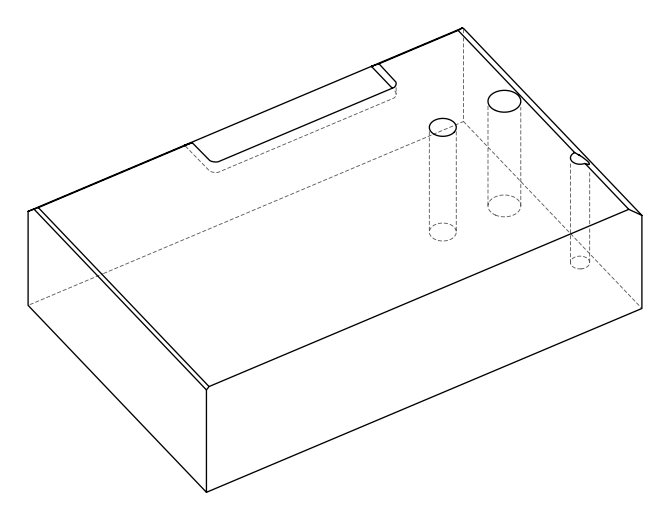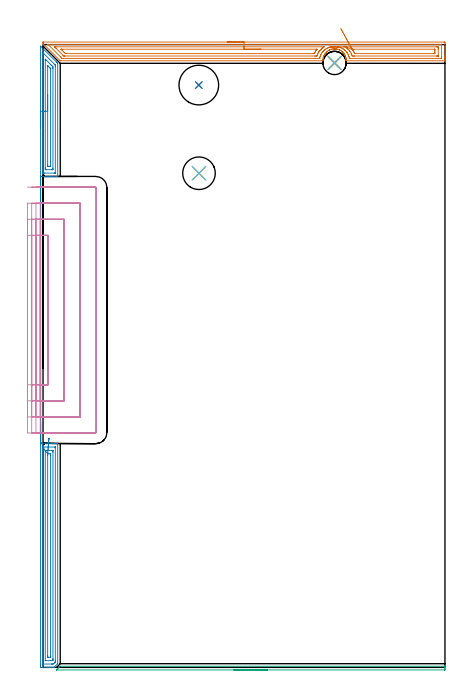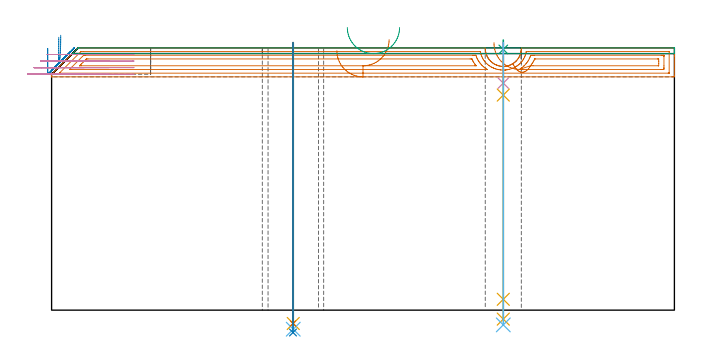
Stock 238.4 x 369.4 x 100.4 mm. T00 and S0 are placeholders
(PLAN: 12 operations, 9 tool changes, 30.6 min)
(1 AREA_MILL | FG_CHAMFER_SURFACE | UGT0205_001 | 7.8 min | 14691 mm3)
(2 AREA_MILL_1 | FG_CHAMFER_SURFACE_1 | UGT0205_001 | 8.36 min | 18629 mm3)
(3 AREA_MILL_2 | FG_CHAMFER_SURFACE_2 | UGT0205_001 | 1.99 min | 553 mm3)
(4 MILL_SLOT | SLOT_PARTIAL_RECTANGULAR | UGT0201_108 | Follow Part, ap 3.175, ae 75% | 9.65 min | 52451 mm3)
(5 DRILL_THROUGH_HOLE_FROM_SOLID_MATERIAL | STEP1HOLE | UGT0301_515 | 0.43 min | 11304 mm3)
(6 DRILL_TO_ENLARGE_THROUGH_HOLE | STEP1HOLE | UGT0301_260 | 0.44 min | 18006 mm3)
(7 DRILL_THROUGH_HOLE_FROM_SOLID_MATERIAL_1 | STEP1HOLE_1 | UGT0301_515 | 0.43 min | 11322 mm3)
(8 DRILL_TO_ENLARGE_THROUGH_HOLE_1 | STEP1HOLE_1 | UGT0301_056 | 0.45 min | 32196 mm3)
(9 SPOT_DRILL | STEP1HOLE_2 | NXT0321_9005460120000 | 0.03 min | 33 mm3)
(10 DRILL_BLIND_HOLE_INTO_CENTER | STEP1HOLE_2 | NXT0301_061 | 0.06 min | 678 mm3)
(11 GUN_DRILL_THROUGH_HOLE | STEP1HOLE_2 | UGT0307_005 | 0.5 min | 4731 mm3)
(12 DRILL_TO_ENLARGE_THROUGH_HOLE_2 | STEP1HOLE_2 | UGT0301_271 | 0.43 min | 9298 mm3)
(TOOL UGT0205_001 | Chamfer Mill 20 x 3 x 45 deg. | D20 FL50 Z2)
(TOOL UGT0201_108 | End Mill 12.7 mm | D12.7 FL12 Z2)
(TOOL UGT0301_515 | Carbide Drill 12.0 mm | D12 PA118 FL101 Z2)
(TOOL UGT0301_260 | Twist Drill 19.3 mm | D19.3 PA118 FL140 Z2)
(TOOL UGT0301_056 | Twist Drill 23.5 mm | D23.5 PA118 FL155 Z2)
(TOOL NXT0321_9005460120000 | NC Spot Drill, 142deg, 12mm, Carbide, Uncoated | D12 PA142 FL30 Z2)
(TOOL NXT0301_061 | Carbide Drill 9mm [860.1-0900-027A1-MM 2214] | D9 PA140 FL47 Z2)
(TOOL UGT0307_005 | Gun Drill 8.3 mm | D8.3 PA130 FL24 Z1)
(TOOL UGT0301_271 | Twist Drill 13.8 mm | D13.8 PA118 FL108 Z2)
(OP 1 AREA_MILL)
G17 G21 G94 G90
T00 M6
G54
G17 G0 G90 X109.199 Y370.9 S1061 M3
G43 Z110.4 H0
Z99.3
G94 G1 X109.237 Z98.428 F250.
X109.351 Z97.564
X109.54 Z96.712
X109.802 Z95.88
X110.136 Z95.074
X110.539 Z94.3
X111.008 Z93.564
X111.539 Z92.872
X112.128 Z92.229
X112.771 Z91.64
X113.464 Z91.109
X114.199 Z90.64
X114.973 Z90.237
X115.779 Z89.903
X116.611 Z89.641
X117.463 Z89.452
X118.328 Z89.338
X119.199 Z89.3
X237.802
X238.067 Y370.897 Z89.302
X238.39 Y370.891 Z89.306
X238.4 Y370.564 Z89.634
Y363.114 Z97.08
Y362.524 Z97.673
Y362.22 Z97.976
Y361.63 Z98.566
Y361.326 Z98.87
Y360.717 Z99.483
Y360.23 Z99.97
X238.394 Y359.86 Z100.332
X238.39 Y359.802 Z100.388
X238.248 Y359.8 Z100.4
X179.828
X179.807 Y359.806 Z100.392
X179.8 Y359.817 Z100.381
X179.797 Y359.848 Z100.35
X179.786 Y360.293 Z99.905
X179.752 Y360.736 Z99.46
X179.689 Y361.182 Z99.015
X179.66 Y361.326 Z98.871
X179.6 Y361.626 Z98.572
X179.553 Y361.827 Z98.372
X179.51 Y361.965 Z98.235
X179.444 Y362.173 Z98.026
X179.382 Y362.34 Z97.859
X179.318 Y362.516 Z97.683
X179.208 Y362.764 Z97.433
X179.119 Y362.963 Z97.234
X178.891 Y363.404 Z96.793
X178.798 Y363.561 Z96.634
X178.689 Y363.748 Z96.452
X178.659 Y363.798 Z96.402
X178.481 Y364.049 Z96.151
X178.294 Y364.294 Z95.904
X178.155 Y364.456 Z95.741
X178.036 Y364.595 Z95.601
X177.765 Y364.888 Z95.312
X177.749 Y364.903 Z95.297
X177.599 Y365.042 Z95.155
X177.448 Y365.183 Z95.015
X177.153 Y365.427 Z94.772
X177.056 Y365.499 Z94.699
X176.871 Y365.638 Z94.56
X176.525 Y365.863 Z94.335
X176.261 Y366.018 Z94.179
X176.17 Y366.072 Z94.126
X175.977 Y366.171 Z94.028
X175.533 Y366.367 Z93.831
X175.262 Y366.468 Z93.729
X175.083 Y366.536 Z93.663
X174.637 Y366.668 Z93.531
X174.188 Y366.77 Z93.429
X174.031 Y366.794 Z93.403
X173.756 Y366.838 Z93.362
X173.742 Y366.84 Z93.36
X173.332 Y366.877 Z93.316
X173.294 Y366.881 Z93.313
X173.208 Y366.888 Z93.311
X173.2
X173.073 Y366.891 Z93.299
X173.071
X172.904
X172.735 Y366.89 Z93.3
X172.693 Y366.887 Z93.301
X172.553 Y366.882 Z93.312
X172.552 Y366.881
X172.463 Y366.876 Z93.316
X172.4 Y366.873 Z93.32
X171.952 Y366.826 Z93.373
X171.506 Y366.748 Z93.45
X171.057 Y366.639 Z93.56
X170.612 Y366.5 Z93.698
X170.531 Y366.468 Z93.729
X170.463 Y366.441 Z93.756
X170.218 Y366.345 Z93.855
X170.162 Y366.322 Z93.877
X169.992 Y366.244 Z93.955
X169.718 Y366.116 Z94.078
X169.629 Y366.071 Z94.125
X169.221 Y365.826 Z94.373
X168.824 Y365.558 Z94.64
X168.357 Y365.183 Z95.015
X168.234 Y365.064 Z95.131
X168.064 Y364.903 Z95.293
X167.93 Y364.776 Z95.422
X167.511 Y364.295 Z95.905
X167.342 Y364.07 Z96.13
X167.264 Y363.966 Z96.233
X167.036 Y363.63 Z96.57
X166.906 Y363.405 Z96.794
X166.681 Y362.964 Z97.235
X166.6 Y362.78 Z97.418
X166.551 Y362.667 Z97.528
X166.484 Y362.515 Z97.682
X166.329 Y362.073 Z98.125
X166.201 Y361.626 Z98.572
X166.177 Y361.526 Z98.672
X166.141 Y361.38 Z98.818
X166.05 Y360.738 Z99.462
X166.014 Y360.293 Z99.906
X166.004 Y359.876 Z100.324
X166.002 Y359.807 Z100.393
X165.558 Y359.8 Z100.4
X10.366
X10.205 Y359.804 Z100.39
X10.11 Y359.889 Z100.308
X0.258 Y369.74 Z90.458
X0.176 Y369.821 Z90.375
X-0.042 Y370.041 Z90.158
X-0.01 Y370.519 Z89.681
X0.008 Y370.893 Z89.306
X0.061 Y370.9 Z89.3
X0.066
X119.199
Y369.486 Z90.714
X236.018 Y369.485 Z90.715
X236.129 Y369.484 Z90.716
X236.351 Y369.479 Z90.721
X236.391 Y369.475 Z90.725
X236.394 Y369.462 Z90.738
X236.397 Y369.429 Z90.771
X236.399 Y369.374 Z90.826
X236.4 Y361.838 Z98.362
X236.396 Y361.326 Z98.874
X236.393 Y361.231 Z98.969
X236.391 Y361.224 Z98.976
X236.372 Y361.221 Z98.979
X236.315 Y361.217 Z98.983
X236.241 Y361.215 Z98.985
X236.129 Y361.214 Z98.986
X182.504 Y361.215 Z98.985
X181.719 Y361.218 Z98.982
X181.712 Y361.22 Z98.98
X181.694 Y361.244 Z98.956
X181.677 Y361.326 Z98.874
X181.612 Y361.664 Z98.536
X181.468 Y362.22 Z97.98
X181.411 Y362.422 Z97.778
X181.255 Y362.839 Z97.361
X181.139 Y363.114 Z97.086
X181.007 Y363.409 Z96.791
X180.72 Y363.977 Z96.223
X180.702 Y364.009 Z96.191
X180.676 Y364.053 Z96.147
X180.429 Y364.441 Z95.759
X180.262 Y364.678 Z95.522
X180.091 Y364.903 Z95.297
X179.828 Y365.221 Z94.979
X179.288 Y365.797 Z94.403
X178.936 Y366.119 Z94.081
X178.622 Y366.376 Z93.824
X178.194 Y366.691 Z93.509
X178.045 Y366.793 Z93.407
X177.766 Y366.97 Z93.23
X177.153 Y367.307 Z92.893
X176.531 Y367.586 Z92.614
X176.261 Y367.692 Z92.508
X176.093 Y367.754 Z92.446
X175.369 Y367.977 Z92.223
X174.859 Y368.097 Z92.103
X174.477 Y368.167 Z92.033
X174.157 Y368.216 Z91.984
X173.805 Y368.26 Z91.94
X173.689 Y368.271 Z91.929
X173.585 Y368.279 Z91.921
X173.225 Y368.299 Z91.901
X172.869 Y368.303 Z91.897
X172.693 Y368.302 Z91.898
X172.022 Y368.259 Z91.941
X171.801 Y368.234 Z91.966
X171.237 Y368.152 Z92.048
X171.086 Y368.126 Z92.074
X170.909 Y368.091 Z92.109
X170.503 Y367.993 Z92.207
X170.017 Y367.853 Z92.347
X169.814 Y367.79 Z92.41
X169.26 Y367.586 Z92.614
X169.141 Y367.539 Z92.661
X169.125 Y367.532 Z92.668
X168.557 Y367.262 Z92.938
X168.234 Y367.081 Z93.119
X167.991 Y366.935 Z93.265
X167.611 Y366.691 Z93.509
X167.449 Y366.584 Z93.616
X167.409 Y366.556 Z93.644
X167.342 Y366.505 Z93.695
X166.952 Y366.188 Z94.012
X166.805 Y366.065 Z94.135
X166.511 Y365.797 Z94.403
X166.479 Y365.767 Z94.433
X166.45 Y365.738 Z94.462
X166.051 Y365.303 Z94.897
X165.711 Y364.903 Z95.297
X165.643 Y364.818 Z95.382
X165.558 Y364.706 Z95.494
X165.276 Y364.291 Z95.909
X165.105 Y364.009 Z96.191
X164.952 Y363.722 Z96.478
X164.666 Y363.145 Z97.055
X164.657 Y363.124 Z97.076
X164.653 Y363.114 Z97.086
X164.417 Y362.469 Z97.731
X164.34 Y362.22 Z97.98
X164.218 Y361.775 Z98.425
X164.124 Y361.326 Z98.874
X164.105 Y361.242 Z98.958
X164.1 Y361.227 Z98.973
X164.069 Y361.221 Z98.979
X163.996 Y361.218 Z98.982
X163.884 Y361.215 Z98.985
X12.15
X11.365 Y361.219 Z98.981
X11.258 Y361.221 Z98.979
X11.231 Y361.231 Z98.969
X11.196 Y361.261 Z98.939
X11.127 Y361.326 Z98.874
X10.366 Y362.083 Z98.117
X3.075 Y369.374 Z90.826
X3.023 Y369.427 Z90.773
X2.985 Y369.47 Z90.73
X2.979 Y369.48 Z90.72
X2.98 Y369.481 Z90.719
X3.009 Y369.483 Z90.717
X3.12 Y369.485 Z90.715
X3.231 Y369.486 Z90.714
X119.199
Y368.072 Z92.128
X166.45 Y368.071 Z92.129
X166.53 Y368.07 Z92.13
X166.646 Y368.066 Z92.134
X166.748 Y368.061 Z92.139
X166.286 Y367.75 Z92.45
X166.048 Y367.586 Z92.614
X165.768 Y367.375 Z92.825
X165.558 Y367.211 Z92.989
X165.274 Y366.976 Z93.224
X164.967 Y366.691 Z93.509
X164.814 Y366.543 Z93.657
X164.666 Y366.393 Z93.807
X164.382 Y366.082 Z94.118
X164.137 Y365.797 Z94.403
X163.973 Y365.598 Z94.602
X163.774 Y365.343 Z94.857
X163.594 Y365.083 Z95.117
X163.473 Y364.903 Z95.297
X163.249 Y364.535 Z95.665
X162.97 Y364.009 Z96.191
X162.941 Y363.95 Z96.25
X162.882 Y363.828 Z96.372
X162.671 Y363.326 Z96.874
X162.587 Y363.114 Z97.086
X162.421 Y362.682 Z97.518
X162.403 Y362.639 Z97.561
X162.353 Y362.635 Z97.565
X162.232 Y362.632 Z97.568
X161.99 Y362.63 Z97.57
X161.583 Y362.629 Z97.571
X161.098 Y362.628 Z97.572
X13.042 Y362.629 Z97.571
X12.633 Y362.63 Z97.57
X12.393 Y362.633 Z97.567
X12.276 Y362.635 Z97.565
X12.15 Y362.754 Z97.446
X11.786 Y363.114 Z97.086
X7.691 Y367.208 Z92.992
X7.316 Y367.586 Z92.614
X6.94 Y367.969 Z92.231
X6.848 Y368.065 Z92.135
X6.916 Y368.067 Z92.133
X7.045 Y368.07 Z92.13
X7.206 Y368.071 Z92.129
X7.691
X119.199 Y368.072 Z92.128
Y366.657 Z93.543
X162.024
X162.381 Y366.655 Z93.545
X162.469 Y366.653 Z93.547
X162.504 Y366.651 Z93.549
X162.503 Y366.643 Z93.557
X162.17 Y366.218 Z93.982
X161.99 Y365.986 Z94.214
X161.912 Y365.876 Z94.324
X161.858 Y365.797 Z94.403
X161.583 Y365.389 Z94.811
X161.307 Y364.903 Z95.297
X161.233 Y364.768 Z95.432
X161.098 Y364.509 Z95.691
X160.938 Y364.17 Z96.03
X160.903 Y364.101 Z96.099
X160.881 Y364.063 Z96.137
X160.87 Y364.049 Z96.151
X160.849 Y364.048 Z96.152
X160.635 Y364.045 Z96.155
X160.206 Y364.043 Z96.157
X13.9
X13.471 Y364.045 Z96.155
X13.364 Y364.047 Z96.153
X13.315 Y364.049 Z96.151
X13.248 Y364.112 Z96.088
X13.042 Y364.309 Z95.891
X12.446 Y364.903 Z95.297
X12.15 Y365.198 Z95.002
X11.551 Y365.797 Z94.403
X11.258 Y366.09 Z94.11
X10.821 Y366.532 Z93.668
X10.724 Y366.633 Z93.567
X10.71 Y366.65 Z93.55
X10.714 Y366.651 Z93.549
X10.761 Y366.654 Z93.546
X10.86 Y366.656 Z93.544
X11.258 Y366.657 Z93.543
X11.292
X119.199
X120.071 Z93.581
X120.936 Z93.695
X121.787 Z93.883
X122.619 Z94.146
X123.425 Z94.48
X124.199 Z94.882
X124.935 Z95.351
X125.627 Z95.882
X126.27 Z96.472
X126.86 Z97.115
X127.391 Z97.807
X127.86 Z98.543
X128.262 Z99.317
X128.596 Z100.123
X128.859 Z100.955
X129.047 Z101.806
X129.161 Z102.671
X129.199 Z103.543
G0 Z110.4
X169.347 Y367.809
Z102.395
G1 X169.363 Z101.522
X169.454 Y367.812 Z100.655
X169.62 Y367.816 Z99.798
X169.86 Y367.822 Z98.96
X170.173 Y367.831 Z98.145
X170.555 Y367.841 Z97.361
X171.004 Y367.852 Z96.613
X171.516 Y367.866 Z95.907
X172.088 Y367.881 Z95.249
X172.716 Y367.897 Z94.643
X173.393 Y367.915 Z94.094
X174.116 Y367.934 Z93.606
X174.879 Y367.954 Z93.183
X175.676 Y367.975 Z92.828
X176.5 Y367.997 Z92.544
X177.346 Y368.019 Z92.333
X178.208 Y368.042 Z92.196
X179.078 Y368.065 Z92.135
X179.183 Y368.068 Z92.132
X179.345 Y368.07 Z92.13
X179.828 Y368.071 Z92.129
X180.236
X233.343
X233.751 Y368.07 Z92.13
X234.235 Y368.067 Z92.133
X234.386 Y368.065 Z92.135
X234.395 Y367.752 Z92.449
X234.398 Y367.586 Z92.614
X234.4 Y367.42 Z92.78
Y366.691 Z93.509
Y363.114 Z97.086
Y362.949 Z97.251
X234.398 Y362.783 Z97.417
X234.393 Y362.672 Z97.528
X234.39 Y362.636 Z97.564
X234.383 Y362.634 Z97.566
X234.355 Y362.632 Z97.568
X234.235 Y362.63 Z97.57
X233.827 Y362.629 Z97.571
X233.343 Y362.628 Z97.572
X184.772 Y362.629 Z97.571
X184.288 Y362.631 Z97.569
X183.874 Y362.635 Z97.565
X183.396 Y362.644 Z97.556
X183.221 Y363.114 Z97.086
X183.113 Y363.398 Z96.802
X182.827 Y364.009 Z96.191
X182.504 Y364.616 Z95.584
X182.325 Y364.903 Z95.297
X181.948 Y365.461 Z94.739
X181.676 Y365.797 Z94.403
X181.612 Y365.873 Z94.327
X180.838 Y366.691 Z93.509
X180.72 Y366.801 Z93.399
X180.002 Y367.412 Z92.788
X179.828 Y367.54 Z92.66
X179.764 Y367.586 Z92.614
X179.078 Y368.065 Z92.135
X183.302 Y366.65 Z93.55
X183.323 Y366.652 Z93.548
X183.396 Y366.656 Z93.544
X183.43 Y366.657 Z93.543
X184.288
X232.21
X232.313 Y366.656 Z93.544
X232.363 Y366.653 Z93.547
X232.383 Y366.651 Z93.549
X232.39 Y366.641 Z93.559
X232.4 Y365.848 Z94.352
Y365.797 Z94.403
Y364.954 Z95.246
Y364.903 Z95.297
X232.393 Y364.066 Z96.134
X232.383 Y364.049 Z96.151
X232.362 Y364.047 Z96.153
X232.309 Y364.044 Z96.156
X232.202 Y364.043 Z96.157
X231.988
X185.145
X184.956 Y364.048 Z96.152
X184.937 Y364.049 Z96.151
X184.92 Y364.073 Z96.127
X184.892 Y364.119 Z96.081
X184.869 Y364.164 Z96.036
X184.845 Y364.214 Z95.986
X184.731 Y364.459 Z95.741
X184.488 Y364.903 Z95.297
X184.288 Y365.26 Z94.94
X183.932 Y365.797 Z94.403
X183.725 Y366.095 Z94.105
X183.396 Y366.521 Z93.679
X183.335 Y366.597 Z93.603
X183.328 Y366.606 Z93.594
X183.311 Y366.633 Z93.567
X183.302 Y366.65 Z93.55
X182.978 Y367.248 Z93.003
X182.633 Y367.885 Z92.517
X182.268 Y368.557 Z92.097
X181.888 Y369.259 Z91.744
X181.495 Y369.985 Z91.463
X181.091 Y370.73 Z91.254
X180.68 Y371.487 Z91.121
X180.266 Y372.253 Z91.062
X179.85 Y373.02 Z91.08
X179.437 Y373.782 Z91.174
X179.029 Y374.535 Z91.343
X178.63 Y375.271 Z91.586
X178.242 Y375.986 Z91.902
X177.869 Y376.675 Z92.287
X177.513 Y377.331 Z92.738
X177.178 Y377.95 Z93.253
X176.865 Y378.527 Z93.828
X176.577 Y379.058 Z94.457
G0 Z110.4
M5
M2
(OP 2 AREA_MILL_1)
G17 G21 G94 G90
T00 M6
G54
G17 G0 G90 X-1.5 Y319.85 S1061 M3
G43 Z110.4 H0
Z100.2
G94 G1 Y319.888 Z99.328 F250.
Y320.002 Z98.464
Y320.191 Z97.612
Y320.453 Z96.78
Y320.787 Z95.974
Y321.19 Z95.2
Y321.658 Z94.464
Y322.19 Z93.772
Y322.779 Z93.129
Y323.422 Z92.54
Y324.114 Z92.008
Y324.85 Z91.54
Y325.624 Z91.137
Y326.43 Z90.803
Y327.262 Z90.541
Y328.114 Z90.352
Y328.978 Z90.238
Y329.85 Z90.2
X-1.499 Y368.271 Z90.201
X-1.498 Y368.331 Z90.202
X-1.492 Y368.491 Z90.207
X-1.27 Y368.271 Z90.428
X7.893 Y359.109 Z99.589
X8.071 Y358.93 Z99.769
X8.518 Y358.483 Z100.216
X8.646 Y358.353 Z100.343
X8.696 Y358.294 Z100.39
X8.7 Y358.223 Z100.4
Y291.281
X8.696 Y291.21 Z100.389
X8.669 Y291.206 Z100.363
X8.47 Y291.2 Z100.169
X5.225 Z96.923
X4.494 Z96.187
X-1.12 Z90.576
X-1.238 Y291.201 Z90.458
X-1.491 Y291.21 Z90.205
X-1.499 Y291.461 Z90.199
X-1.5 Y291.724 Z90.2
Y329.85
X-0.086 Z91.614
Y363.651
X-0.081 Y364.429 Z91.619
X-0.079 Y364.531 Z91.621
X-0.071 Y364.61 Z91.629
X0.023 Y364.522 Z91.723
X0.12 Y364.429 Z91.82
X7.213 Y357.336 Z98.913
X7.248 Y357.292 Z98.948
X7.279 Y357.25 Z98.979
X7.281 Y357.232 Z98.981
X7.285 Y356.449 Z98.985
X7.286 Y356.341 Z98.986
X7.285 Y293.497 Z98.985
X7.284 Y293.391 Z98.984
X7.282 Y293.282 Z98.982
X7.279 Y293.217 Z98.979
X7.251 Y293.21 Z98.951
X7.177 Y293.207 Z98.877
X6.582 Y293.201 Z98.282
X0.918 Y293.2 Z92.618
X0.322 Y293.202 Z92.022
X0.023 Y293.207 Z91.723
X-0.07 Y293.21 Z91.63
X-0.079 Y293.39 Z91.621
X-0.083 Y293.497 Z91.617
X-0.085 Y293.605 Z91.615
X-0.086 Y329.85 Z91.614
X1.328 Z93.028
X1.329 Y359.996 Z93.029
X1.33 Y360.474 Z93.03
X1.332 Y360.635 Z93.032
X1.335 Y360.744 Z93.035
X1.509 Y360.579 Z93.209
X1.812 Y360.285 Z93.512
X2.104 Y359.996 Z93.804
X4.765 Y357.336 Z96.465
X5.388 Y356.709 Z97.088
X5.642 Y356.449 Z97.342
X5.864 Y356.205 Z97.564
X5.868 Y355.974 Z97.568
X5.87 Y355.563 Z97.57
X5.871 Y355.084 Z97.571
Y296.157
X5.87 Y295.68 Z97.57
X5.866 Y295.271 Z97.566
X5.865 Y295.221 Z97.565
X5.674 Y295.209 Z97.374
X5.531 Y295.202 Z97.231
X5.459 Y295.2 Z97.159
X5.388 Z97.088
X1.74 Y295.201 Z93.44
X1.598 Y295.204 Z93.298
X1.335 Y295.212 Z93.035
X1.334 Y295.271 Z93.034
X1.33 Y295.749 Z93.03
X1.329 Y296.157 Z93.029
X1.328 Y296.637 Z93.028
Y329.85
X2.743 Z94.443
Y356.449
X2.745 Y356.831 Z94.445
X2.747 Y356.878 Z94.447
X2.748 Y356.888 Z94.448
X2.757 Y356.883 Z94.457
X2.817 Y356.83 Z94.517
X2.873 Y356.777 Z94.573
X4.088 Y355.563 Z95.788
X4.249 Y355.399 Z95.949
X4.375 Y355.267 Z96.075
X4.45 Y355.186 Z96.15
X4.457 Y354.676 Z96.157
Y297.293
X4.456 Y297.24 Z96.156
X4.454 Y297.215 Z96.154
X4.451 Y297.21 Z96.151
X4.442 Y297.207 Z96.142
X4.335 Y297.201 Z96.035
X3.6 Y297.2 Z95.3
X3.442 Y297.201 Z95.142
X2.826 Y297.208 Z94.526
X2.757 Y297.21 Z94.457
X2.75 Y297.293 Z94.45
X2.743 Y297.931 Z94.443
Y329.85
Y330.722 Z94.481
Y331.586 Z94.595
Y332.438 Z94.783
Y333.27 Z95.046
Y334.076 Z95.38
Y334.85 Z95.782
Y335.586 Z96.251
Y336.278 Z96.782
Y336.921 Z97.372
Y337.51 Z98.015
Y338.042 Z98.707
Y338.51 Z99.443
Y338.913 Z100.216
Y339.247 Z101.022
Y339.509 Z101.854
Y339.698 Z102.706
Y339.812 Z103.571
Y339.85 Z104.443
G0 Z110.4
X-1.5 Y135.489
Z100.2
G1 Y135.527 Z99.328
Y135.641 Z98.464
Y135.829 Z97.612
Y136.092 Z96.78
Y136.426 Z95.974
Y136.828 Z95.2
Y137.297 Z94.464
Y137.828 Z93.772
Y138.418 Z93.129
Y139.061 Z92.54
Y139.753 Z92.008
Y140.489 Z91.54
Y141.262 Z91.137
Y142.068 Z90.803
Y142.9 Z90.541
Y143.752 Z90.352
Y144.617 Z90.238
Y145.489 Z90.2
Y290.532
X-1.493 Y290.967 Z90.207
X-1.402 Z90.298
X-1.4 Y290.536 Z90.3
Y290.347
Y133.643
Y133.52 Z90.284
X-1.396 Y133.517
X-1.394 Y133.512 Z90.285
X-1.395 Y133.417 Z90.289
X-1.4 Y133.297 Z90.299
X-1.399 Y132.7
X5.388 Z97.083
X6.822 Z98.519
X7.177 Z98.872
X7.885 Z99.585
X8.202 Z99.901
X8.63 Y132.694 Z100.322
X8.697 Y132.69 Z100.388
X8.7 Y132.523 Z100.4
Y2.418
X8.698 Y2.206 Z100.387
X8.55 Y2.05 Z100.249
X6.581 Y0.08 Z98.28
X6.532 Y0.034 Z98.231
X6.491 Y0.002 Z98.188
X6.182 Y0. Z97.88
X5.388 Z97.083
X4.129 Z95.826
X3.6 Z95.294
X2.97 Z94.666
X-1.121 Z90.577
X-1.497 Y0.002 Z90.2
X-1.498 Y0.003
X-1.5 Y0.63
Y1.259
Y132.076
X-1.499 Y132.608 Z90.199
Y132.97
X-1.5 Y133.323 Z90.2
Y145.489
X-1.4 Y144.452 Z90.3
Y133.643
Y133.521 Z90.284
Y133.52
X-1.396 Y133.518
X-1.392 Y133.517 Z90.286
X-1.394 Y133.417 Z90.289
X-1.4 Y133.297 Z90.299
X-1.399 Y132.7
X-0.264 Y132.683 Z91.434
X-0.073 Y130.69 Z91.627
X0.023 Y130.692 Z91.723
X0.506 Y130.699 Z92.206
X7.177 Z98.877
X7.235 Y130.698 Z98.935
X7.271 Y130.694 Z98.971
X7.276 Y130.692 Z98.976
X7.279 Y130.675 Z98.979
X7.282 Y130.615 Z98.982
X7.285 Y130.397 Z98.985
X7.286 Y130.287 Z98.986
X7.285 Y4.098 Z98.985
X7.28 Y3.312 Z98.98
X7.279 Y3.261 Z98.979
X7.264 Y3.225 Z98.964
X7.177 Y3.133 Z98.877
X6.822 Y2.773 Z98.522
X6.468 Y2.418 Z98.168
X6.375 Y2.326 Z98.075
X6.282 Y2.236 Z97.982
X6.042 Y2.01 Z97.742
X5.803 Y2.003 Z97.503
X5.388 Y2.001 Z97.088
X4.912 Y2. Z96.612
X0.023 Y2.001 Z91.723
X-0.036 Y2.002 Z91.664
X-0.072 Y2.006 Z91.628
X-0.077 Y2.008 Z91.623
X-0.08 Y2.029 Z91.62
X-0.083 Y2.091 Z91.617
X-0.085 Y2.309 Z91.615
X-0.086 Y2.418 Z91.614
X-0.085 Y130.287 Z91.615
X-0.084 Y130.395 Z91.616
X-0.073 Y130.69 Z91.627
X1.334 Y128.686 Z93.034
X1.353 Y128.69 Z93.053
X1.41 Y128.695 Z93.11
X1.611 Y128.7 Z93.311
X5.388 Z97.088
X5.589 Y128.698 Z97.289
X5.723 Y128.695 Z97.423
X5.829 Y128.69 Z97.529
X5.865 Y128.68 Z97.565
X5.866 Y128.659 Z97.566
X5.869 Y128.499 Z97.569
X5.871 Y128.016 Z97.571
Y127.605
Y5.101
X5.87 Y4.619 Z97.57
X5.867 Y4.412 Z97.567
X5.864 Y4.311 Z97.564
X5.854 Y4.265 Z97.554
X5.801 Y4.207 Z97.501
X5.589 Y4.006 Z97.289
X4.494 Y4. Z96.194
X1.605 Y4.001 Z93.305
X1.468 Y4.003 Z93.168
X1.358 Y4.009 Z93.058
X1.334 Y4.012 Z93.034
X1.332 Y4.019 Z93.032
X1.331 Y4.046 Z93.031
X1.329 Y4.207 Z93.029
Y128.499
X1.33 Y128.62 Z93.03
X1.334 Y128.686 Z93.034
X2.751 Y126.69 Z94.451
X2.772 Y126.693 Z94.472
X2.827 Y126.697 Z94.527
X2.937 Y126.699 Z94.637
X3.158 Y126.7 Z94.858
X4.265 Y126.699 Z95.965
X4.374 Y126.697 Z96.074
X4.428 Y126.693 Z96.128
X4.449 Y126.69 Z96.149
X4.45 Y126.674 Z96.15
X4.457 Y125.853 Z96.157
Y125.816
Y6.889
X4.452 Y6.037 Z96.152
X4.451 Y6.013 Z96.151
X4.432 Y6.01 Z96.132
X4.378 Y6.005 Z96.078
X4.267 Y6.001 Z95.967
X3.153 Y6. Z94.853
X2.932 Y6.001 Z94.632
X2.822 Y6.004 Z94.522
X2.767 Y6.009 Z94.467
X2.749 Y6.013 Z94.449
X2.743 Y6.889 Z94.443
Y125.816
X2.749 Y126.668 Z94.449
X2.751 Y126.69 Z94.451
X2.82 Y127.553 Z94.558
X2.889 Y128.403 Z94.741
X2.956 Y129.234 Z94.998
X3.021 Y130.04 Z95.326
X3.083 Y130.814 Z95.723
X3.142 Y131.551 Z96.186
X3.198 Y132.245 Z96.713
X3.25 Y132.89 Z97.297
X3.298 Y133.482 Z97.936
X3.341 Y134.016 Z98.625
X3.379 Y134.489 Z99.357
X3.412 Y134.896 Z100.128
X3.439 Y135.234 Z100.932
X3.461 Y135.501 Z101.762
X3.476 Y135.696 Z102.612
X3.486 Y135.815 Z103.476
X3.49 Y135.859 Z104.347
X3.487 Y135.828 Z105.219
G0 Z110.4
M5
M2
(OP 3 AREA_MILL_2)
G17 G21 G94 G90
T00 M6
G54
G17 G0 G90 X133.2 Y-1.5 S1061 M3
G43 Z110.4 H0
Z108.2
G94 G1 X133.162 Z107.328 F250.
X133.048 Z106.464
X132.859 Z105.612
X132.597 Z104.78
X132.263 Z103.974
X131.86 Z103.2
X131.392 Z102.464
X130.861 Z101.772
X130.271 Z101.129
X129.628 Z100.54
X128.936 Z100.008
X128.2 Z99.54
X127.426 Z99.137
X126.62 Z98.803
X125.788 Z98.541
X124.937 Z98.352
X124.072 Z98.238
X123.2 Z98.2
X8.085 Y-1.499 Z98.199
X8.033 Y-1.496 Z98.203
X8.018 Y-1.493 Z98.204
X8.064 Y-1.435 Z98.263
X10. Y0.5 Z100.2
X10.147 Y0.645 Z100.341
X10.205 Y0.697 Z100.389
X10.381 Y0.7 Z100.4
X238.249
X238.39 Y0.697 Z100.388
X238.396 Y0.623 Z100.314
X238.4 Y0.541 Z100.24
Y-0.121 Z99.579
Y-0.679 Z99.02
X238.397 Y-1.266 Z98.43
X238.395 Y-1.491 Z98.205
X238.366 Y-1.494 Z98.204
X238.249 Y-1.499 Z98.201
X238.128 Y-1.5 Z98.2
X123.2
X122.329 Z98.238
X121.464 Z98.352
X120.612 Z98.541
X119.78 Z98.803
X118.974 Z99.137
X118.2 Z99.54
X117.464 Z100.008
X116.772 Z100.54
X116.129 Z101.129
X115.54 Z101.772
X115.009 Z102.464
X114.54 Z103.2
X114.137 Z103.974
X113.803 Z104.78
X113.541 Z105.612
X113.352 Z106.464
X113.238 Z107.328
X113.2 Z108.2
G0 Z110.4
M5
M2
(OP 4 MILL_SLOT)
G17 G21 G94 G90
T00 M6
G54
G17 G0 G90 X-1.675 Y167.625 S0 M3
G43 Z110.4 H0
Z97.875
G94 G1 X1.325 F250.
X2.975 F500.
Y256.275
X1.325
X-1.675 F250.
Y158.1 F500.
X1.325 F250.
X12.5 F500.
Y265.8
X1.325
X-1.675 F250.
Y148.575 F500.
X1.325 F250.
X22.025 F500.
Y275.325
X1.325
X-1.675 F250.
Y139.05 F500.
X1.325 F250.
X31.1 F500.
G3 X31.55 Y139.5 R0.45
G1 Y284.4
G3 X31.1 Y284.85 R0.45
G1 X1.325
X-1.675 F250.
G0 X-4.2 Y167.625 Z95.35
G1 X-1.2
X2.975 F500.
Y256.275
X-1.2
X-4.2 F250.
Y158.1 F500.
X-1.2 F250.
X12.5 F500.
Y265.8
X-1.2
X-4.2 F250.
Y148.575 F500.
X-1.2 F250.
X22.025 F500.
Y275.325
X-1.2
X-4.2 F250.
Y139.05 F500.
X-1.2 F250.
X31.1 F500.
G3 X31.55 Y139.5 R0.45
G1 Y284.4
G3 X31.1 Y284.85 R0.45
G1 X-1.2
X-4.2 F250.
G0 X-6.725 Y167.625 Z92.825
G1 X-3.725
X2.975 F500.
Y256.275
X-3.725
X-6.725 F250.
Y158.1
X-3.725
X12.5 F500.
Y265.8
X-3.725
X-6.725 F250.
Y148.575
X-3.725
X22.025 F500.
Y275.325
X-3.725
X-6.725 F250.
Y139.05
X-3.725
X31.1 F500.
G3 X31.55 Y139.5 R0.45
G1 Y284.4
G3 X31.1 Y284.85 R0.45
G1 X-3.725
X-6.725 F250.
G0 X-9.249 Y167.625 Z90.3
G1 X-6.249
X2.975 F500.
Y256.275
X-6.249
X-9.249 F250.
Y158.1
X-6.249
X12.5 F500.
Y265.8
X-6.249
X-9.249 F250.
Y148.575
X-6.249
X22.025 F500.
Y275.325
X-6.249
X-9.249 F250.
Y139.05
X-6.249
X31.1 F500.
G3 X31.55 Y139.5 R0.45
G1 Y284.4
G3 X31.1 Y284.85 R0.45
G1 X-6.249
X-9.249 F250.
G0 Z110.4
M5
M2
(OP 5 DRILL_THROUGH_HOLE_FROM_SOLID_MATERIAL)
G17 G21 G94 G90
T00 M6
G54
G17 G0 G90 X92.5 Y293.1 S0 M3
G43 Z110.4 H0
G94 G81 G98 Z-5.105 F250. R102.4
G80
M5
M2
(OP 6 DRILL_TO_ENLARGE_THROUGH_HOLE)
G17 G21 G94 G90
T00 M6
G54
G17 G0 G90 X92.5 Y293.1 S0 M3
G43 Z110.4 H0
G94 G73 G98 Z-7.298 F250. Q17.95 R102.4
G80
M5
M2
(OP 7 DRILL_THROUGH_HOLE_FROM_SOLID_MATERIAL_1)
G17 G21 G94 G90
T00 M6
G54
G17 G0 G90 X92.4 Y345.4 S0 M3
G43 Z110.4 H0
G94 G81 G98 Z-5.105 F250. R102.4
G80
M5
M2
(OP 8 DRILL_TO_ENLARGE_THROUGH_HOLE_1)
G17 G21 G94 G90
T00 M6
G54
G17 G0 G90 X92.4 Y345.4 S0 M3
G43 Z110.4 H0
G94 G73 G98 Z-8.56 F250. Q21.792 R102.4
G80
M5
M2
(OP 9 SPOT_DRILL)
G17 G21 G94 G90
T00 M6
G54
G17 G0 G90 X172.9 Y358.5 S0 M3
G43 Z110.4 H0
G94 G81 G98 Z99.806 F250. R103.4
G80
M5
M2
(OP 10 DRILL_BLIND_HOLE_INTO_CENTER)
G17 G21 G94 G90
T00 M6
G54
G17 G0 G90 X172.9 Y358.5 S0 M3
G43 Z110.4 H1
G94 G81 G98 Z86.9 F250. R102.4
G80
M5
M2
(OP 11 GUN_DRILL_THROUGH_HOLE)
G17 G21 G94 G90
T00 M6
G54
G17 G0 G90 X172.9 Y358.5 M8
G43 Z110.4 H0
Z97.208
S716 M3
G94 G1 Z82.325 F125. M26
G4 X.084
Z4.15 F250.
G4 X.084
Z-3.435 F125.
G4 X.084
M5
M9
G0 Z97.208
Z110.4
M2
(OP 12 DRILL_TO_ENLARGE_THROUGH_HOLE_2)
G17 G21 G94 G90
T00 M6
G54
G17 G0 G90 X172.9 Y358.5 S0 M3
G43 Z110.4 H0
G94 G73 G98 Z-5.646 F250. Q13.256 R102.4
G80
M5
M2
